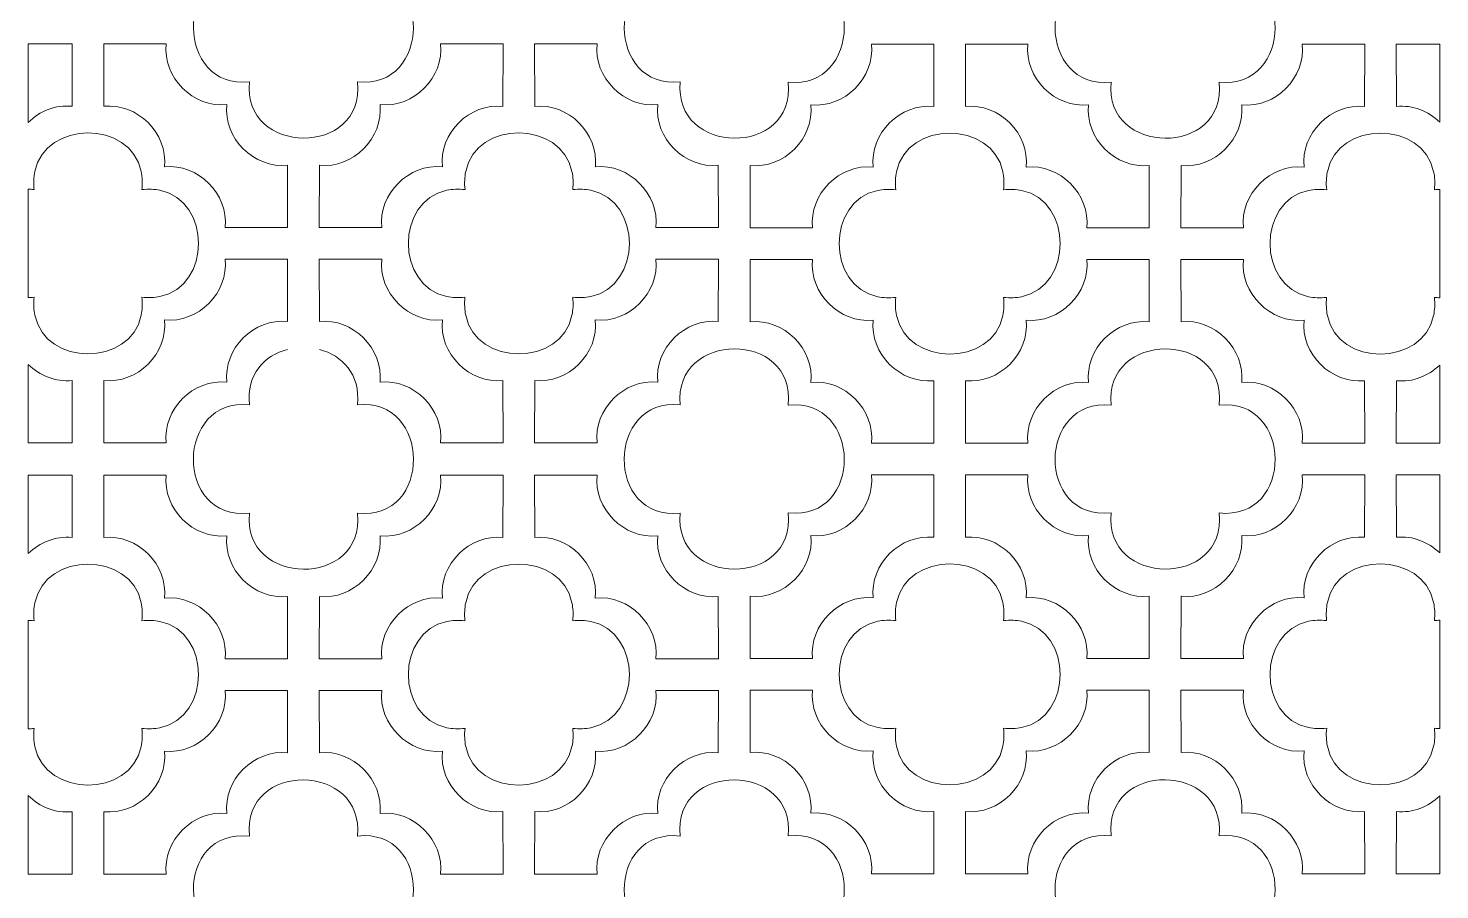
# Model space of a CAD drawing. Header units: centimetres. Extents: x -88 to 88, y -96 to 96.
# Drawn here: x 7.7 to 87.7, y -0.8 to 48.1 of the extents above; entities that cross this region are included whole.
import ezdxf

# ---------------------------------------------------------------- set-up
doc = ezdxf.new("R2010")
doc.units = ezdxf.units.CM
doc.header["$MEASUREMENT"] = 0
doc.layers.add('layer 1', color=7, linetype='Continuous')

msp = doc.modelspace()

# ---------------------------------------------------------------- linework, layer by layer
at = {"layer": 'layer 1', "color": 242, "lineweight": 9}
for points, knots in [([(26.33807, 45.06024), (30.522, 44.6148), (30.62876, 51.61286), (26.3381, 51.15606), (26.3381, 51.15606), (26.79532, 55.4509), (19.77491, 55.3413), (20.22056, 51.15509), (20.22056, 51.15509), (15.93029, 51.61185), (16.03691, 44.6158), (20.22053, 45.06121), (20.22053, 45.06121), (19.77488, 40.87498), (26.79529, 40.7654), (26.33807, 45.06024)], [0, 0, 0, 0, 0.2, 0.2, 0.2, 0.2, 0.4, 0.4, 0.4, 0.4, 0.6, 0.6, 0.6, 0.6, 1, 1, 1, 1]), ([(50.76878, 45.04892), (54.95641, 44.60309), (55.06349, 51.62461), (50.76881, 51.16738), (50.76881, 51.16738), (51.22693, 55.47062), (44.20732, 55.33546), (44.65224, 51.15606), (44.65224, 51.15606), (40.36163, 51.61286), (40.46828, 44.6148), (44.65221, 45.06024), (44.65221, 45.06024), (44.20727, 40.88083), (51.2269, 40.74567), (50.76878, 45.04892)], [0, 0, 0, 0, 0.2, 0.2, 0.2, 0.2, 0.4, 0.4, 0.4, 0.4, 0.6, 0.6, 0.6, 0.6, 1, 1, 1, 1]), ([(75.20049, 51.16641), (75.65754, 55.45965), (68.63717, 55.35481), (69.08295, 51.16738), (69.08295, 51.16738), (64.78832, 51.62461), (64.89527, 44.60309), (69.08292, 45.04892), (69.08292, 45.04892), (68.63713, 40.86144), (75.65751, 40.75666), (75.20046, 45.04989), (75.20046, 45.04989), (79.38778, 44.6041), (79.49482, 51.62361), (75.20049, 51.16641)], [0, 0, 0, 0, 0.2, 0.2, 0.2, 0.2, 0.4, 0.4, 0.4, 0.4, 0.6, 0.6, 0.6, 0.6, 1, 1, 1, 1]), ([(7.67361, 42.76727), (7.67361, 42.76727), (7.67361, 47.2164), (7.67361, 47.2164), (7.67361, 47.2164), (7.67361, 47.2164), (10.16917, 47.22044), (10.16917, 47.22044), (10.16917, 47.22044), (10.16917, 47.22044), (10.16344, 43.67915), (10.16344, 43.67915), (10.16344, 43.67915), (9.22676, 43.78184), (8.32203, 43.40535), (7.67361, 42.76727)], [0, 0, 0, 0, 0.2, 0.2, 0.2, 0.2, 0.4, 0.4, 0.4, 0.4, 0.6, 0.6, 0.6, 0.6, 1, 1, 1, 1]), ([(22.37907, 36.79913), (22.37907, 36.79913), (18.83777, 36.80485), (18.83777, 36.80485), (18.83777, 36.80485), (19.04475, 38.69269), (17.30516, 40.45074), (15.40081, 40.24223), (15.40081, 40.24223), (15.60934, 42.14657), (13.85132, 43.88613), (11.96348, 43.67915), (11.96348, 43.67915), (11.96348, 43.67915), (11.95775, 47.22044), (11.95775, 47.22044), (11.95775, 47.22044), (11.95775, 47.22044), (15.49905, 47.21472), (15.49905, 47.21472), (15.49905, 47.21472), (15.29207, 45.32688), (17.03163, 43.56886), (18.93597, 43.77739), (18.93597, 43.77739), (18.72746, 41.87304), (20.48547, 40.13348), (22.37331, 40.34046), (22.37331, 40.34046), (22.37331, 40.34046), (22.37907, 36.79913), (22.37907, 36.79913)], [0, 0, 0, 0, 0.11111111, 0.11111111, 0.11111111, 0.11111111, 0.22222222, 0.22222222, 0.22222222, 0.22222222, 0.33333333, 0.33333333, 0.33333333, 0.33333333, 0.44444444, 0.44444444, 0.44444444, 0.44444444, 0.55555556, 0.55555556, 0.55555556, 0.55555556, 0.66666667, 0.66666667, 0.66666667, 0.66666667, 0.77777778, 0.77777778, 0.77777778, 0.77777778, 1, 1, 1, 1]), ([(24.17953, 36.79816), (24.17953, 36.79816), (27.72083, 36.80388), (27.72083, 36.80388), (27.72083, 36.80388), (27.51385, 38.69172), (29.25344, 40.44977), (31.15779, 40.24126), (31.15779, 40.24126), (30.94926, 42.1456), (32.70728, 43.88516), (34.59512, 43.67818), (34.59512, 43.67818), (34.59512, 43.67818), (34.60085, 47.21947), (34.60085, 47.21947), (34.60085, 47.21947), (34.60085, 47.21947), (31.05955, 47.21375), (31.05955, 47.21375), (31.05955, 47.21375), (31.26653, 45.32591), (29.52697, 43.56789), (27.62263, 43.77642), (27.62263, 43.77642), (27.83114, 41.87207), (26.07313, 40.13251), (24.18529, 40.33949), (24.18529, 40.33949), (24.18529, 40.33949), (24.17953, 36.79816), (24.17953, 36.79816)], [0, 0, 0, 0, 0.11111111, 0.11111111, 0.11111111, 0.11111111, 0.22222222, 0.22222222, 0.22222222, 0.22222222, 0.33333333, 0.33333333, 0.33333333, 0.33333333, 0.44444444, 0.44444444, 0.44444444, 0.44444444, 0.55555556, 0.55555556, 0.55555556, 0.55555556, 0.66666667, 0.66666667, 0.66666667, 0.66666667, 0.77777778, 0.77777778, 0.77777778, 0.77777778, 1, 1, 1, 1]), ([(46.81075, 36.79816), (46.81075, 36.79816), (43.26945, 36.80388), (43.26945, 36.80388), (43.26945, 36.80388), (43.47643, 38.69172), (41.73684, 40.44977), (39.83249, 40.24126), (39.83249, 40.24126), (40.04102, 42.1456), (38.283, 43.88516), (36.39516, 43.67818), (36.39516, 43.67818), (36.39516, 43.67818), (36.38943, 47.21947), (36.38943, 47.21947), (36.38943, 47.21947), (36.38943, 47.21947), (39.93073, 47.21375), (39.93073, 47.21375), (39.93073, 47.21375), (39.72375, 45.32591), (41.46331, 43.56789), (43.36765, 43.77642), (43.36765, 43.77642), (43.15914, 41.87207), (44.91715, 40.13251), (46.80499, 40.33949), (46.80499, 40.33949), (46.80499, 40.33949), (46.81075, 36.79816), (46.81075, 36.79816)], [0, 0, 0, 0, 0.11111111, 0.11111111, 0.11111111, 0.11111111, 0.22222222, 0.22222222, 0.22222222, 0.22222222, 0.33333333, 0.33333333, 0.33333333, 0.33333333, 0.44444444, 0.44444444, 0.44444444, 0.44444444, 0.55555556, 0.55555556, 0.55555556, 0.55555556, 0.66666667, 0.66666667, 0.66666667, 0.66666667, 0.77777778, 0.77777778, 0.77777778, 0.77777778, 1, 1, 1, 1]), ([(48.61024, 36.78684), (48.61024, 36.78684), (52.15154, 36.79256), (52.15154, 36.79256), (52.15154, 36.79256), (51.94456, 38.6804), (53.68415, 40.43845), (55.5885, 40.22994), (55.5885, 40.22994), (55.37997, 42.13428), (57.13799, 43.87384), (59.02583, 43.66686), (59.02583, 43.66686), (59.02583, 43.66686), (59.03156, 47.20815), (59.03156, 47.20815), (59.03156, 47.20815), (59.03156, 47.20815), (55.49026, 47.20243), (55.49026, 47.20243), (55.49026, 47.20243), (55.69724, 45.31459), (53.95768, 43.55657), (52.05334, 43.7651), (52.05334, 43.7651), (52.26185, 41.86075), (50.50384, 40.12119), (48.616, 40.32817), (48.616, 40.32817), (48.616, 40.32817), (48.61024, 36.78684), (48.61024, 36.78684)], [0, 0, 0, 0, 0.11111111, 0.11111111, 0.11111111, 0.11111111, 0.22222222, 0.22222222, 0.22222222, 0.22222222, 0.33333333, 0.33333333, 0.33333333, 0.33333333, 0.44444444, 0.44444444, 0.44444444, 0.44444444, 0.55555556, 0.55555556, 0.55555556, 0.55555556, 0.66666667, 0.66666667, 0.66666667, 0.66666667, 0.77777778, 0.77777778, 0.77777778, 0.77777778, 1, 1, 1, 1]), ([(71.24146, 36.78684), (71.24146, 36.78684), (67.70016, 36.79256), (67.70016, 36.79256), (67.70016, 36.79256), (67.90714, 38.6804), (66.16755, 40.43845), (64.2632, 40.22994), (64.2632, 40.22994), (64.47173, 42.13428), (62.71371, 43.87384), (60.82587, 43.66686), (60.82587, 43.66686), (60.82587, 43.66686), (60.82014, 47.20815), (60.82014, 47.20815), (60.82014, 47.20815), (60.82014, 47.20815), (64.36144, 47.20243), (64.36144, 47.20243), (64.36144, 47.20243), (64.15446, 45.31459), (65.89402, 43.55657), (67.79836, 43.7651), (67.79836, 43.7651), (67.58985, 41.86075), (69.34786, 40.12119), (71.2357, 40.32817), (71.2357, 40.32817), (71.2357, 40.32817), (71.24146, 36.78684), (71.24146, 36.78684)], [0, 0, 0, 0, 0.11111111, 0.11111111, 0.11111111, 0.11111111, 0.22222222, 0.22222222, 0.22222222, 0.22222222, 0.33333333, 0.33333333, 0.33333333, 0.33333333, 0.44444444, 0.44444444, 0.44444444, 0.44444444, 0.55555556, 0.55555556, 0.55555556, 0.55555556, 0.66666667, 0.66666667, 0.66666667, 0.66666667, 0.77777778, 0.77777778, 0.77777778, 0.77777778, 1, 1, 1, 1]), ([(73.04192, 36.78781), (73.04192, 36.78781), (76.58322, 36.79353), (76.58322, 36.79353), (76.58322, 36.79353), (76.37624, 38.68137), (78.11583, 40.43942), (80.02018, 40.23091), (80.02018, 40.23091), (79.81165, 42.13525), (81.56967, 43.87481), (83.45751, 43.66783), (83.45751, 43.66783), (83.45751, 43.66783), (83.46324, 47.20912), (83.46324, 47.20912), (83.46324, 47.20912), (83.46324, 47.20912), (79.92194, 47.2034), (79.92194, 47.2034), (79.92194, 47.2034), (80.12892, 45.31556), (78.38936, 43.55754), (76.48502, 43.76607), (76.48502, 43.76607), (76.69353, 41.86172), (74.93552, 40.12216), (73.04768, 40.32914), (73.04768, 40.32914), (73.04768, 40.32914), (73.04192, 36.78781), (73.04192, 36.78781)], [0, 0, 0, 0, 0.11111111, 0.11111111, 0.11111111, 0.11111111, 0.22222222, 0.22222222, 0.22222222, 0.22222222, 0.33333333, 0.33333333, 0.33333333, 0.33333333, 0.44444444, 0.44444444, 0.44444444, 0.44444444, 0.55555556, 0.55555556, 0.55555556, 0.55555556, 0.66666667, 0.66666667, 0.66666667, 0.66666667, 0.77777778, 0.77777778, 0.77777778, 0.77777778, 1, 1, 1, 1]), ([(87.71753, 42.78494), (87.71753, 42.78494), (87.71754, 47.20513), (87.71754, 47.20513), (87.71754, 47.20513), (87.71754, 47.20513), (85.25182, 47.20912), (85.25182, 47.20912), (85.25182, 47.20912), (85.25182, 47.20912), (85.25755, 43.66783), (85.25755, 43.66783), (85.25755, 43.66783), (86.17994, 43.76895), (87.07135, 43.40538), (87.71753, 42.78494)], [0, 0, 0, 0, 0.2, 0.2, 0.2, 0.2, 0.4, 0.4, 0.4, 0.4, 0.6, 0.6, 0.6, 0.6, 1, 1, 1, 1]), ([(7.67361, 32.83126), (7.67361, 32.83126), (7.67361, 38.97867), (7.67361, 38.97867), (7.67361, 38.97867), (7.78267, 38.97683), (7.89478, 38.96992), (8.00993, 38.95767), (8.00993, 38.95767), (7.97011, 39.33165), (7.98687, 39.6735), (8.04998, 39.98338), (8.04998, 39.98338), (8.64188, 42.88975), (13.48101, 42.90948), (14.07694, 39.98338), (14.07694, 39.98338), (14.14005, 39.6735), (14.15681, 39.33165), (14.11699, 38.95767), (14.11699, 38.95767), (14.49198, 38.99759), (14.83459, 38.98073), (15.14508, 38.91725), (15.14508, 38.91725), (18.06682, 38.31987), (18.04805, 33.48615), (15.14549, 32.8927), (15.14549, 32.8927), (14.835, 32.82922), (14.49239, 32.81236), (14.1174, 32.85228), (14.1174, 32.85228), (14.15722, 32.4783), (14.14046, 32.13645), (14.07735, 31.82657), (14.07735, 31.82657), (13.48142, 28.90047), (8.64229, 28.9202), (8.05039, 31.82657), (8.05039, 31.82657), (7.98728, 32.13645), (7.97052, 32.4783), (8.01034, 32.85228), (8.01034, 32.85228), (7.89504, 32.84001), (7.7828, 32.83309), (7.67361, 32.83126)], [0, 0, 0, 0, 0.07692308, 0.07692308, 0.07692308, 0.07692308, 0.15384615, 0.15384615, 0.15384615, 0.15384615, 0.23076923, 0.23076923, 0.23076923, 0.23076923, 0.30769231, 0.30769231, 0.30769231, 0.30769231, 0.38461538, 0.38461538, 0.38461538, 0.38461538, 0.46153846, 0.46153846, 0.46153846, 0.46153846, 0.53846154, 0.53846154, 0.53846154, 0.53846154, 0.61538462, 0.61538462, 0.61538462, 0.61538462, 0.69230769, 0.69230769, 0.69230769, 0.69230769, 0.76923077, 0.76923077, 0.76923077, 0.76923077, 0.84615385, 0.84615385, 0.84615385, 0.84615385, 1, 1, 1, 1]), ([(39.57676, 38.91628), (39.26627, 38.97976), (38.92366, 38.99662), (38.54867, 38.9567), (38.54867, 38.9567), (38.58849, 39.33068), (38.57173, 39.67253), (38.50862, 39.98241), (38.50862, 39.98241), (37.91672, 42.88878), (33.07759, 42.90851), (32.48166, 39.98241), (32.48166, 39.98241), (32.41855, 39.67253), (32.40179, 39.33068), (32.44161, 38.9567), (32.44161, 38.9567), (32.06662, 38.99662), (31.72401, 38.97976), (31.41352, 38.91628), (31.41352, 38.91628), (28.49178, 38.3189), (28.51055, 33.48518), (31.41311, 32.89173), (31.41311, 32.89173), (31.7236, 32.82825), (32.06621, 32.81139), (32.4412, 32.85131), (32.4412, 32.85131), (32.40138, 32.47733), (32.41814, 32.13548), (32.48125, 31.8256), (32.48125, 31.8256), (33.07718, 28.8995), (37.91631, 28.91923), (38.50821, 31.8256), (38.50821, 31.8256), (38.57132, 32.13548), (38.58808, 32.47733), (38.54826, 32.85131), (38.54826, 32.85131), (38.92325, 32.81139), (39.26586, 32.82825), (39.57635, 32.89173), (39.57635, 32.89173), (42.47846, 33.48509), (42.4991, 38.31878), (39.57676, 38.91628)], [0, 0, 0, 0, 0.07692308, 0.07692308, 0.07692308, 0.07692308, 0.15384615, 0.15384615, 0.15384615, 0.15384615, 0.23076923, 0.23076923, 0.23076923, 0.23076923, 0.30769231, 0.30769231, 0.30769231, 0.30769231, 0.38461538, 0.38461538, 0.38461538, 0.38461538, 0.46153846, 0.46153846, 0.46153846, 0.46153846, 0.53846154, 0.53846154, 0.53846154, 0.53846154, 0.61538462, 0.61538462, 0.61538462, 0.61538462, 0.69230769, 0.69230769, 0.69230769, 0.69230769, 0.76923077, 0.76923077, 0.76923077, 0.76923077, 0.84615385, 0.84615385, 0.84615385, 0.84615385, 1, 1, 1, 1]), ([(55.84423, 38.90496), (56.15472, 38.96844), (56.49733, 38.9853), (56.87232, 38.94538), (56.87232, 38.94538), (56.8325, 39.31936), (56.84926, 39.66121), (56.91237, 39.97109), (56.91237, 39.97109), (57.50427, 42.87746), (62.3434, 42.89719), (62.93933, 39.97109), (62.93933, 39.97109), (63.00244, 39.66121), (63.0192, 39.31936), (62.97938, 38.94538), (62.97938, 38.94538), (63.35437, 38.9853), (63.69698, 38.96844), (64.00747, 38.90496), (64.00747, 38.90496), (66.92921, 38.30758), (66.91044, 33.47386), (64.00788, 32.88041), (64.00788, 32.88041), (63.69739, 32.81693), (63.35478, 32.80007), (62.97979, 32.83999), (62.97979, 32.83999), (63.01961, 32.46601), (63.00285, 32.12416), (62.93974, 31.81428), (62.93974, 31.81428), (62.34381, 28.88818), (57.50468, 28.90791), (56.91278, 31.81428), (56.91278, 31.81428), (56.84967, 32.12416), (56.83291, 32.46601), (56.87273, 32.83999), (56.87273, 32.83999), (56.49774, 32.80007), (56.15513, 32.81693), (55.84464, 32.88041), (55.84464, 32.88041), (52.94253, 33.47377), (52.92189, 38.30746), (55.84423, 38.90496)], [0, 0, 0, 0, 0.07692308, 0.07692308, 0.07692308, 0.07692308, 0.15384615, 0.15384615, 0.15384615, 0.15384615, 0.23076923, 0.23076923, 0.23076923, 0.23076923, 0.30769231, 0.30769231, 0.30769231, 0.30769231, 0.38461538, 0.38461538, 0.38461538, 0.38461538, 0.46153846, 0.46153846, 0.46153846, 0.46153846, 0.53846154, 0.53846154, 0.53846154, 0.53846154, 0.61538462, 0.61538462, 0.61538462, 0.61538462, 0.69230769, 0.69230769, 0.69230769, 0.69230769, 0.76923077, 0.76923077, 0.76923077, 0.76923077, 0.84615385, 0.84615385, 0.84615385, 0.84615385, 1, 1, 1, 1]), ([(87.71753, 32.82057), (87.71753, 32.82057), (87.71754, 38.96672), (87.71754, 38.96672), (87.71754, 38.96672), (87.6179, 38.96421), (87.51574, 38.95749), (87.41106, 38.94635), (87.41106, 38.94635), (87.45088, 39.32033), (87.43412, 39.66218), (87.37101, 39.97206), (87.37101, 39.97206), (86.77911, 42.87843), (81.93998, 42.89816), (81.34405, 39.97206), (81.34405, 39.97206), (81.28094, 39.66218), (81.26418, 39.32033), (81.304, 38.94635), (81.304, 38.94635), (80.92901, 38.98627), (80.5864, 38.96941), (80.27591, 38.90593), (80.27591, 38.90593), (77.35417, 38.30855), (77.37294, 33.47483), (80.2755, 32.88138), (80.2755, 32.88138), (80.58599, 32.8179), (80.9286, 32.80104), (81.30359, 32.84096), (81.30359, 32.84096), (81.26377, 32.46698), (81.28053, 32.12513), (81.34364, 31.81525), (81.34364, 31.81525), (81.93957, 28.88915), (86.7787, 28.90888), (87.3706, 31.81525), (87.3706, 31.81525), (87.43371, 32.12513), (87.45047, 32.46698), (87.41065, 32.84096), (87.41065, 32.84096), (87.51547, 32.82981), (87.61776, 32.82307), (87.71753, 32.82057)], [0, 0, 0, 0, 0.07692308, 0.07692308, 0.07692308, 0.07692308, 0.15384615, 0.15384615, 0.15384615, 0.15384615, 0.23076923, 0.23076923, 0.23076923, 0.23076923, 0.30769231, 0.30769231, 0.30769231, 0.30769231, 0.38461538, 0.38461538, 0.38461538, 0.38461538, 0.46153846, 0.46153846, 0.46153846, 0.46153846, 0.53846154, 0.53846154, 0.53846154, 0.53846154, 0.61538462, 0.61538462, 0.61538462, 0.61538462, 0.69230769, 0.69230769, 0.69230769, 0.69230769, 0.76923077, 0.76923077, 0.76923077, 0.76923077, 0.84615385, 0.84615385, 0.84615385, 0.84615385, 1, 1, 1, 1]), ([(22.37948, 35.01082), (22.37948, 35.01082), (18.83818, 35.0051), (18.83818, 35.0051), (18.83818, 35.0051), (19.04516, 33.11726), (17.30557, 31.35921), (15.40122, 31.56772), (15.40122, 31.56772), (15.60975, 29.66338), (13.85173, 27.92382), (11.96389, 28.1308), (11.96389, 28.1308), (11.96389, 28.1308), (11.95816, 24.58951), (11.95816, 24.58951), (11.95816, 24.58951), (11.95816, 24.58951), (15.49946, 24.59523), (15.49946, 24.59523), (15.49946, 24.59523), (15.29248, 26.48307), (17.03204, 28.24109), (18.93638, 28.03256), (18.93638, 28.03256), (18.72787, 29.93691), (20.48588, 31.67647), (22.37372, 31.46949), (22.37372, 31.46949), (22.37372, 31.46949), (22.37948, 35.01082), (22.37948, 35.01082)], [0, 0, 0, 0, 0.11111111, 0.11111111, 0.11111111, 0.11111111, 0.22222222, 0.22222222, 0.22222222, 0.22222222, 0.33333333, 0.33333333, 0.33333333, 0.33333333, 0.44444444, 0.44444444, 0.44444444, 0.44444444, 0.55555556, 0.55555556, 0.55555556, 0.55555556, 0.66666667, 0.66666667, 0.66666667, 0.66666667, 0.77777778, 0.77777778, 0.77777778, 0.77777778, 1, 1, 1, 1]), ([(24.17912, 35.00985), (24.17912, 35.00985), (27.72042, 35.00413), (27.72042, 35.00413), (27.72042, 35.00413), (27.51344, 33.11629), (29.25303, 31.35824), (31.15738, 31.56675), (31.15738, 31.56675), (30.94885, 29.66241), (32.70687, 27.92285), (34.59471, 28.12983), (34.59471, 28.12983), (34.59471, 28.12983), (34.60044, 24.58854), (34.60044, 24.58854), (34.60044, 24.58854), (34.60044, 24.58854), (31.05914, 24.59426), (31.05914, 24.59426), (31.05914, 24.59426), (31.26612, 26.4821), (29.52656, 28.24012), (27.62222, 28.03159), (27.62222, 28.03159), (27.83073, 29.93594), (26.07272, 31.6755), (24.18488, 31.46852), (24.18488, 31.46852), (24.18488, 31.46852), (24.17912, 35.00985), (24.17912, 35.00985)], [0, 0, 0, 0, 0.11111111, 0.11111111, 0.11111111, 0.11111111, 0.22222222, 0.22222222, 0.22222222, 0.22222222, 0.33333333, 0.33333333, 0.33333333, 0.33333333, 0.44444444, 0.44444444, 0.44444444, 0.44444444, 0.55555556, 0.55555556, 0.55555556, 0.55555556, 0.66666667, 0.66666667, 0.66666667, 0.66666667, 0.77777778, 0.77777778, 0.77777778, 0.77777778, 1, 1, 1, 1]), ([(46.81034, 35.00985), (46.81034, 35.00985), (43.26904, 35.00413), (43.26904, 35.00413), (43.26904, 35.00413), (43.47602, 33.11629), (41.73643, 31.35824), (39.83208, 31.56675), (39.83208, 31.56675), (40.04061, 29.66241), (38.28259, 27.92285), (36.39475, 28.12983), (36.39475, 28.12983), (36.39475, 28.12983), (36.38902, 24.58854), (36.38902, 24.58854), (36.38902, 24.58854), (36.38902, 24.58854), (39.93032, 24.59426), (39.93032, 24.59426), (39.93032, 24.59426), (39.72334, 26.4821), (41.4629, 28.24012), (43.36724, 28.03159), (43.36724, 28.03159), (43.15873, 29.93594), (44.91674, 31.6755), (46.80458, 31.46852), (46.80458, 31.46852), (46.80458, 31.46852), (46.81034, 35.00985), (46.81034, 35.00985)], [0, 0, 0, 0, 0.11111111, 0.11111111, 0.11111111, 0.11111111, 0.22222222, 0.22222222, 0.22222222, 0.22222222, 0.33333333, 0.33333333, 0.33333333, 0.33333333, 0.44444444, 0.44444444, 0.44444444, 0.44444444, 0.55555556, 0.55555556, 0.55555556, 0.55555556, 0.66666667, 0.66666667, 0.66666667, 0.66666667, 0.77777778, 0.77777778, 0.77777778, 0.77777778, 1, 1, 1, 1]), ([(48.61065, 34.99853), (48.61065, 34.99853), (52.15195, 34.99281), (52.15195, 34.99281), (52.15195, 34.99281), (51.94497, 33.10497), (53.68456, 31.34692), (55.58891, 31.55543), (55.58891, 31.55543), (55.38038, 29.65109), (57.1384, 27.91153), (59.02624, 28.11851), (59.02624, 28.11851), (59.02624, 28.11851), (59.03197, 24.57722), (59.03197, 24.57722), (59.03197, 24.57722), (59.03197, 24.57722), (55.49067, 24.58294), (55.49067, 24.58294), (55.49067, 24.58294), (55.69765, 26.47078), (53.95809, 28.2288), (52.05375, 28.02027), (52.05375, 28.02027), (52.26226, 29.92462), (50.50425, 31.66418), (48.61641, 31.4572), (48.61641, 31.4572), (48.61641, 31.4572), (48.61065, 34.99853), (48.61065, 34.99853)], [0, 0, 0, 0, 0.11111111, 0.11111111, 0.11111111, 0.11111111, 0.22222222, 0.22222222, 0.22222222, 0.22222222, 0.33333333, 0.33333333, 0.33333333, 0.33333333, 0.44444444, 0.44444444, 0.44444444, 0.44444444, 0.55555556, 0.55555556, 0.55555556, 0.55555556, 0.66666667, 0.66666667, 0.66666667, 0.66666667, 0.77777778, 0.77777778, 0.77777778, 0.77777778, 1, 1, 1, 1]), ([(71.24187, 34.99853), (71.24187, 34.99853), (67.70057, 34.99281), (67.70057, 34.99281), (67.70057, 34.99281), (67.90755, 33.10497), (66.16796, 31.34692), (64.26361, 31.55543), (64.26361, 31.55543), (64.47214, 29.65109), (62.71412, 27.91153), (60.82628, 28.11851), (60.82628, 28.11851), (60.82628, 28.11851), (60.82055, 24.57722), (60.82055, 24.57722), (60.82055, 24.57722), (60.82055, 24.57722), (64.36185, 24.58294), (64.36185, 24.58294), (64.36185, 24.58294), (64.15487, 26.47078), (65.89443, 28.2288), (67.79877, 28.02027), (67.79877, 28.02027), (67.59026, 29.92462), (69.34827, 31.66418), (71.23611, 31.4572), (71.23611, 31.4572), (71.23611, 31.4572), (71.24187, 34.99853), (71.24187, 34.99853)], [0, 0, 0, 0, 0.11111111, 0.11111111, 0.11111111, 0.11111111, 0.22222222, 0.22222222, 0.22222222, 0.22222222, 0.33333333, 0.33333333, 0.33333333, 0.33333333, 0.44444444, 0.44444444, 0.44444444, 0.44444444, 0.55555556, 0.55555556, 0.55555556, 0.55555556, 0.66666667, 0.66666667, 0.66666667, 0.66666667, 0.77777778, 0.77777778, 0.77777778, 0.77777778, 1, 1, 1, 1]), ([(73.04151, 34.9995), (73.04151, 34.9995), (76.58281, 34.99378), (76.58281, 34.99378), (76.58281, 34.99378), (76.37583, 33.10594), (78.11542, 31.34789), (80.01977, 31.5564), (80.01977, 31.5564), (79.81124, 29.65206), (81.56926, 27.9125), (83.4571, 28.11948), (83.4571, 28.11948), (83.4571, 28.11948), (83.46283, 24.57819), (83.46283, 24.57819), (83.46283, 24.57819), (83.46283, 24.57819), (79.92153, 24.58391), (79.92153, 24.58391), (79.92153, 24.58391), (80.12851, 26.47175), (78.38895, 28.22977), (76.48461, 28.02124), (76.48461, 28.02124), (76.69312, 29.92559), (74.93511, 31.66515), (73.04727, 31.45817), (73.04727, 31.45817), (73.04727, 31.45817), (73.04151, 34.9995), (73.04151, 34.9995)], [0, 0, 0, 0, 0.11111111, 0.11111111, 0.11111111, 0.11111111, 0.22222222, 0.22222222, 0.22222222, 0.22222222, 0.33333333, 0.33333333, 0.33333333, 0.33333333, 0.44444444, 0.44444444, 0.44444444, 0.44444444, 0.55555556, 0.55555556, 0.55555556, 0.55555556, 0.66666667, 0.66666667, 0.66666667, 0.66666667, 0.77777778, 0.77777778, 0.77777778, 0.77777778, 1, 1, 1, 1]), ([(44.6518, 26.74777), (40.46047, 27.194), (40.35307, 20.14899), (44.65177, 20.60665), (44.65177, 20.60665), (44.20527, 16.41255), (51.2253, 16.33334), (50.76916, 20.61797), (50.76916, 20.61797), (55.06379, 20.16074), (54.95686, 27.18229), (50.76919, 26.73645), (50.76919, 26.73645), (51.22533, 31.02108), (44.2053, 30.9419), (44.6518, 26.74777)], [0, 0, 0, 0, 0.2, 0.2, 0.2, 0.2, 0.4, 0.4, 0.4, 0.4, 0.6, 0.6, 0.6, 0.6, 1, 1, 1, 1]), ([(75.20005, 26.73742), (79.38803, 27.18328), (79.49499, 20.15974), (75.20002, 20.617), (75.20002, 20.617), (75.65723, 16.32231), (68.63766, 16.43188), (69.0833, 20.61797), (69.0833, 20.61797), (64.78863, 20.16074), (64.89568, 27.18227), (69.08333, 26.73645), (69.08333, 26.73645), (68.63769, 30.92252), (75.65726, 31.03211), (75.20005, 26.73742)], [0, 0, 0, 0, 0.2, 0.2, 0.2, 0.2, 0.4, 0.4, 0.4, 0.4, 0.6, 0.6, 0.6, 0.6, 1, 1, 1, 1]), ([(22.37318, 29.89264), (21.08988, 29.55477), (20.03393, 28.50536), (20.22094, 26.74874), (20.22094, 26.74874), (16.0293, 27.19499), (15.92186, 20.14798), (20.22091, 20.60568), (20.22091, 20.60568), (19.77514, 16.41835), (26.79467, 16.31358), (26.33763, 20.60665), (26.33763, 20.60665), (30.63629, 20.14899), (30.52901, 27.194), (26.33766, 26.74777), (26.33766, 26.74777), (26.52467, 28.50439), (25.46872, 29.5538), (24.18542, 29.89167)], [0, 0, 0, 0, 0.16666667, 0.16666667, 0.16666667, 0.16666667, 0.33333333, 0.33333333, 0.33333333, 0.33333333, 0.5, 0.5, 0.5, 0.5, 0.66666667, 0.66666667, 0.66666667, 0.66666667, 1, 1, 1, 1]), ([(7.67363, 24.59354), (7.67363, 24.59354), (7.67361, 29.04309), (7.67361, 29.04309), (7.67361, 29.04309), (8.32205, 28.40477), (9.22697, 28.02809), (10.16385, 28.1308), (10.16385, 28.1308), (10.16385, 28.1308), (10.16958, 24.58951), (10.16958, 24.58951), (10.16958, 24.58951), (10.16958, 24.58951), (7.67363, 24.59354), (7.67363, 24.59354)], [0, 0, 0, 0, 0.2, 0.2, 0.2, 0.2, 0.4, 0.4, 0.4, 0.4, 0.6, 0.6, 0.6, 0.6, 1, 1, 1, 1]), ([(87.71752, 24.58217), (87.71752, 24.58217), (87.71753, 29.00274), (87.71753, 29.00274), (87.71753, 29.00274), (87.07133, 28.38207), (86.17972, 28.01834), (85.25714, 28.11948), (85.25714, 28.11948), (85.25714, 28.11948), (85.25141, 24.57819), (85.25141, 24.57819), (85.25141, 24.57819), (85.25141, 24.57819), (87.71752, 24.58217), (87.71752, 24.58217)], [0, 0, 0, 0, 0.2, 0.2, 0.2, 0.2, 0.4, 0.4, 0.4, 0.4, 0.6, 0.6, 0.6, 0.6, 1, 1, 1, 1]), ([(7.67361, 18.31136), (7.67361, 18.31136), (7.67362, 22.76087), (7.67362, 22.76087), (7.67362, 22.76087), (7.67362, 22.76087), (10.16955, 22.76491), (10.16955, 22.76491), (10.16955, 22.76491), (10.16955, 22.76491), (10.16382, 19.22362), (10.16382, 19.22362), (10.16382, 19.22362), (9.22696, 19.32633), (8.32205, 18.94967), (7.67361, 18.31136)], [0, 0, 0, 0, 0.2, 0.2, 0.2, 0.2, 0.4, 0.4, 0.4, 0.4, 0.6, 0.6, 0.6, 0.6, 1, 1, 1, 1]), ([(22.37945, 12.3436), (22.37945, 12.3436), (18.83815, 12.34932), (18.83815, 12.34932), (18.83815, 12.34932), (19.04513, 14.23716), (17.30554, 15.99521), (15.40119, 15.7867), (15.40119, 15.7867), (15.60972, 17.69104), (13.8517, 19.4306), (11.96386, 19.22362), (11.96386, 19.22362), (11.96386, 19.22362), (11.95813, 22.76491), (11.95813, 22.76491), (11.95813, 22.76491), (11.95813, 22.76491), (15.49943, 22.75919), (15.49943, 22.75919), (15.49943, 22.75919), (15.29245, 20.87135), (17.03201, 19.11333), (18.93635, 19.32186), (18.93635, 19.32186), (18.72784, 17.41751), (20.48585, 15.67795), (22.37369, 15.88493), (22.37369, 15.88493), (22.37369, 15.88493), (22.37945, 12.3436), (22.37945, 12.3436)], [0, 0, 0, 0, 0.11111111, 0.11111111, 0.11111111, 0.11111111, 0.22222222, 0.22222222, 0.22222222, 0.22222222, 0.33333333, 0.33333333, 0.33333333, 0.33333333, 0.44444444, 0.44444444, 0.44444444, 0.44444444, 0.55555556, 0.55555556, 0.55555556, 0.55555556, 0.66666667, 0.66666667, 0.66666667, 0.66666667, 0.77777778, 0.77777778, 0.77777778, 0.77777778, 1, 1, 1, 1]), ([(24.17909, 12.34457), (24.17909, 12.34457), (27.72039, 12.35029), (27.72039, 12.35029), (27.72039, 12.35029), (27.51341, 14.23813), (29.253, 15.99618), (31.15735, 15.78767), (31.15735, 15.78767), (30.94882, 17.69201), (32.70684, 19.43157), (34.59468, 19.22459), (34.59468, 19.22459), (34.59468, 19.22459), (34.60041, 22.76588), (34.60041, 22.76588), (34.60041, 22.76588), (34.60041, 22.76588), (31.05911, 22.76016), (31.05911, 22.76016), (31.05911, 22.76016), (31.26609, 20.87232), (29.52653, 19.1143), (27.62219, 19.32283), (27.62219, 19.32283), (27.8307, 17.41848), (26.07269, 15.67892), (24.18485, 15.8859), (24.18485, 15.8859), (24.18485, 15.8859), (24.17909, 12.34457), (24.17909, 12.34457)], [0, 0, 0, 0, 0.11111111, 0.11111111, 0.11111111, 0.11111111, 0.22222222, 0.22222222, 0.22222222, 0.22222222, 0.33333333, 0.33333333, 0.33333333, 0.33333333, 0.44444444, 0.44444444, 0.44444444, 0.44444444, 0.55555556, 0.55555556, 0.55555556, 0.55555556, 0.66666667, 0.66666667, 0.66666667, 0.66666667, 0.77777778, 0.77777778, 0.77777778, 0.77777778, 1, 1, 1, 1]), ([(46.81031, 12.34457), (46.81031, 12.34457), (43.26901, 12.35029), (43.26901, 12.35029), (43.26901, 12.35029), (43.47599, 14.23813), (41.7364, 15.99618), (39.83205, 15.78767), (39.83205, 15.78767), (40.04058, 17.69201), (38.28256, 19.43157), (36.39472, 19.22459), (36.39472, 19.22459), (36.39472, 19.22459), (36.38899, 22.76588), (36.38899, 22.76588), (36.38899, 22.76588), (36.38899, 22.76588), (39.93029, 22.76016), (39.93029, 22.76016), (39.93029, 22.76016), (39.72331, 20.87232), (41.46287, 19.1143), (43.36721, 19.32283), (43.36721, 19.32283), (43.1587, 17.41848), (44.91671, 15.67892), (46.80455, 15.8859), (46.80455, 15.8859), (46.80455, 15.8859), (46.81031, 12.34457), (46.81031, 12.34457)], [0, 0, 0, 0, 0.11111111, 0.11111111, 0.11111111, 0.11111111, 0.22222222, 0.22222222, 0.22222222, 0.22222222, 0.33333333, 0.33333333, 0.33333333, 0.33333333, 0.44444444, 0.44444444, 0.44444444, 0.44444444, 0.55555556, 0.55555556, 0.55555556, 0.55555556, 0.66666667, 0.66666667, 0.66666667, 0.66666667, 0.77777778, 0.77777778, 0.77777778, 0.77777778, 1, 1, 1, 1]), ([(48.61062, 12.35589), (48.61062, 12.35589), (52.15192, 12.36161), (52.15192, 12.36161), (52.15192, 12.36161), (51.94494, 14.24945), (53.68453, 16.0075), (55.58888, 15.79899), (55.58888, 15.79899), (55.38035, 17.70333), (57.13837, 19.44289), (59.02621, 19.23591), (59.02621, 19.23591), (59.02621, 19.23591), (59.03194, 22.7772), (59.03194, 22.7772), (59.03194, 22.7772), (59.03194, 22.7772), (55.49064, 22.77148), (55.49064, 22.77148), (55.49064, 22.77148), (55.69762, 20.88364), (53.95806, 19.12562), (52.05372, 19.33415), (52.05372, 19.33415), (52.26223, 17.4298), (50.50422, 15.69024), (48.61638, 15.89722), (48.61638, 15.89722), (48.61638, 15.89722), (48.61062, 12.35589), (48.61062, 12.35589)], [0, 0, 0, 0, 0.11111111, 0.11111111, 0.11111111, 0.11111111, 0.22222222, 0.22222222, 0.22222222, 0.22222222, 0.33333333, 0.33333333, 0.33333333, 0.33333333, 0.44444444, 0.44444444, 0.44444444, 0.44444444, 0.55555556, 0.55555556, 0.55555556, 0.55555556, 0.66666667, 0.66666667, 0.66666667, 0.66666667, 0.77777778, 0.77777778, 0.77777778, 0.77777778, 1, 1, 1, 1]), ([(71.24184, 12.35589), (71.24184, 12.35589), (67.70054, 12.36161), (67.70054, 12.36161), (67.70054, 12.36161), (67.90752, 14.24945), (66.16793, 16.0075), (64.26358, 15.79899), (64.26358, 15.79899), (64.47211, 17.70333), (62.71409, 19.44289), (60.82625, 19.23591), (60.82625, 19.23591), (60.82625, 19.23591), (60.82052, 22.7772), (60.82052, 22.7772), (60.82052, 22.7772), (60.82052, 22.7772), (64.36182, 22.77148), (64.36182, 22.77148), (64.36182, 22.77148), (64.15484, 20.88364), (65.8944, 19.12562), (67.79874, 19.33415), (67.79874, 19.33415), (67.59023, 17.4298), (69.34824, 15.69024), (71.23608, 15.89722), (71.23608, 15.89722), (71.23608, 15.89722), (71.24184, 12.35589), (71.24184, 12.35589)], [0, 0, 0, 0, 0.11111111, 0.11111111, 0.11111111, 0.11111111, 0.22222222, 0.22222222, 0.22222222, 0.22222222, 0.33333333, 0.33333333, 0.33333333, 0.33333333, 0.44444444, 0.44444444, 0.44444444, 0.44444444, 0.55555556, 0.55555556, 0.55555556, 0.55555556, 0.66666667, 0.66666667, 0.66666667, 0.66666667, 0.77777778, 0.77777778, 0.77777778, 0.77777778, 1, 1, 1, 1]), ([(73.04148, 12.35492), (73.04148, 12.35492), (76.58278, 12.36064), (76.58278, 12.36064), (76.58278, 12.36064), (76.3758, 14.24848), (78.11539, 16.00653), (80.01974, 15.79802), (80.01974, 15.79802), (79.81121, 17.70236), (81.56923, 19.44192), (83.45707, 19.23494), (83.45707, 19.23494), (83.45707, 19.23494), (83.4628, 22.77623), (83.4628, 22.77623), (83.4628, 22.77623), (83.4628, 22.77623), (79.9215, 22.77051), (79.9215, 22.77051), (79.9215, 22.77051), (80.12848, 20.88267), (78.38892, 19.12465), (76.48458, 19.33318), (76.48458, 19.33318), (76.69309, 17.42883), (74.93508, 15.68927), (73.04724, 15.89625), (73.04724, 15.89625), (73.04724, 15.89625), (73.04148, 12.35492), (73.04148, 12.35492)], [0, 0, 0, 0, 0.11111111, 0.11111111, 0.11111111, 0.11111111, 0.22222222, 0.22222222, 0.22222222, 0.22222222, 0.33333333, 0.33333333, 0.33333333, 0.33333333, 0.44444444, 0.44444444, 0.44444444, 0.44444444, 0.55555556, 0.55555556, 0.55555556, 0.55555556, 0.66666667, 0.66666667, 0.66666667, 0.66666667, 0.77777778, 0.77777778, 0.77777778, 0.77777778, 1, 1, 1, 1]), ([(87.71753, 18.35162), (87.71753, 18.35162), (87.71752, 22.77224), (87.71752, 22.77224), (87.71752, 22.77224), (87.71752, 22.77224), (85.25138, 22.77623), (85.25138, 22.77623), (85.25138, 22.77623), (85.25138, 22.77623), (85.25711, 19.23494), (85.25711, 19.23494), (85.25711, 19.23494), (86.17972, 19.33608), (87.07132, 18.97232), (87.71753, 18.35162)], [0, 0, 0, 0, 0.2, 0.2, 0.2, 0.2, 0.4, 0.4, 0.4, 0.4, 0.6, 0.6, 0.6, 0.6, 1, 1, 1, 1]), ([(7.67361, 8.37574), (7.67361, 8.37574), (7.6736, 14.52315), (7.6736, 14.52315), (7.6736, 14.52315), (7.78279, 14.52132), (7.89502, 14.51441), (8.01031, 14.50214), (8.01031, 14.50214), (7.97049, 14.87612), (7.98725, 15.21797), (8.05036, 15.52785), (8.05036, 15.52785), (8.64226, 18.43422), (13.48139, 18.45395), (14.07732, 15.52785), (14.07732, 15.52785), (14.14043, 15.21797), (14.15719, 14.87612), (14.11737, 14.50214), (14.11737, 14.50214), (14.49236, 14.54206), (14.83497, 14.5252), (15.14546, 14.46172), (15.14546, 14.46172), (18.04802, 13.86827), (18.06679, 9.03455), (15.14505, 8.43717), (15.14505, 8.43717), (14.83456, 8.37369), (14.49195, 8.35683), (14.11696, 8.39675), (14.11696, 8.39675), (14.15678, 8.02277), (14.14002, 7.68092), (14.07691, 7.37104), (14.07691, 7.37104), (13.48098, 4.44494), (8.64185, 4.46467), (8.04995, 7.37104), (8.04995, 7.37104), (7.98684, 7.68092), (7.97008, 8.02277), (8.0099, 8.39675), (8.0099, 8.39675), (7.89476, 8.3845), (7.78267, 8.37758), (7.67361, 8.37574)], [0, 0, 0, 0, 0.07692308, 0.07692308, 0.07692308, 0.07692308, 0.15384615, 0.15384615, 0.15384615, 0.15384615, 0.23076923, 0.23076923, 0.23076923, 0.23076923, 0.30769231, 0.30769231, 0.30769231, 0.30769231, 0.38461538, 0.38461538, 0.38461538, 0.38461538, 0.46153846, 0.46153846, 0.46153846, 0.46153846, 0.53846154, 0.53846154, 0.53846154, 0.53846154, 0.61538462, 0.61538462, 0.61538462, 0.61538462, 0.69230769, 0.69230769, 0.69230769, 0.69230769, 0.76923077, 0.76923077, 0.76923077, 0.76923077, 0.84615385, 0.84615385, 0.84615385, 0.84615385, 1, 1, 1, 1]), ([(39.57673, 8.43814), (39.26624, 8.37466), (38.92363, 8.3578), (38.54864, 8.39772), (38.54864, 8.39772), (38.58846, 8.02374), (38.5717, 7.68189), (38.50859, 7.37201), (38.50859, 7.37201), (37.91669, 4.46564), (33.07756, 4.44591), (32.48163, 7.37201), (32.48163, 7.37201), (32.41852, 7.68189), (32.40176, 8.02374), (32.44158, 8.39772), (32.44158, 8.39772), (32.06659, 8.3578), (31.72398, 8.37466), (31.41349, 8.43814), (31.41349, 8.43814), (28.49175, 9.03552), (28.51052, 13.86924), (31.41308, 14.46269), (31.41308, 14.46269), (31.72357, 14.52617), (32.06618, 14.54303), (32.44117, 14.50311), (32.44117, 14.50311), (32.40135, 14.87709), (32.41811, 15.21894), (32.48122, 15.52882), (32.48122, 15.52882), (33.07715, 18.45492), (37.91628, 18.43519), (38.50818, 15.52882), (38.50818, 15.52882), (38.57129, 15.21894), (38.58805, 14.87709), (38.54823, 14.50311), (38.54823, 14.50311), (38.92322, 14.54303), (39.26583, 14.52617), (39.57632, 14.46269), (39.57632, 14.46269), (42.47843, 13.86933), (42.49907, 9.03564), (39.57673, 8.43814)], [0, 0, 0, 0, 0.07692308, 0.07692308, 0.07692308, 0.07692308, 0.15384615, 0.15384615, 0.15384615, 0.15384615, 0.23076923, 0.23076923, 0.23076923, 0.23076923, 0.30769231, 0.30769231, 0.30769231, 0.30769231, 0.38461538, 0.38461538, 0.38461538, 0.38461538, 0.46153846, 0.46153846, 0.46153846, 0.46153846, 0.53846154, 0.53846154, 0.53846154, 0.53846154, 0.61538462, 0.61538462, 0.61538462, 0.61538462, 0.69230769, 0.69230769, 0.69230769, 0.69230769, 0.76923077, 0.76923077, 0.76923077, 0.76923077, 0.84615385, 0.84615385, 0.84615385, 0.84615385, 1, 1, 1, 1]), ([(55.8442, 8.44946), (56.15469, 8.38598), (56.4973, 8.36912), (56.87229, 8.40904), (56.87229, 8.40904), (56.83247, 8.03506), (56.84923, 7.69321), (56.91234, 7.38333), (56.91234, 7.38333), (57.50424, 4.47696), (62.34337, 4.45723), (62.9393, 7.38333), (62.9393, 7.38333), (63.00241, 7.69321), (63.01917, 8.03506), (62.97935, 8.40904), (62.97935, 8.40904), (63.35434, 8.36912), (63.69695, 8.38598), (64.00744, 8.44946), (64.00744, 8.44946), (66.92918, 9.04684), (66.91041, 13.88056), (64.00785, 14.47401), (64.00785, 14.47401), (63.69736, 14.53749), (63.35475, 14.55435), (62.97976, 14.51443), (62.97976, 14.51443), (63.01958, 14.88841), (63.00282, 15.23026), (62.93971, 15.54014), (62.93971, 15.54014), (62.34378, 18.46624), (57.50465, 18.44651), (56.91275, 15.54014), (56.91275, 15.54014), (56.84964, 15.23026), (56.83288, 14.88841), (56.8727, 14.51443), (56.8727, 14.51443), (56.49771, 14.55435), (56.1551, 14.53749), (55.84461, 14.47401), (55.84461, 14.47401), (52.9425, 13.88065), (52.92186, 9.04696), (55.8442, 8.44946)], [0, 0, 0, 0, 0.07692308, 0.07692308, 0.07692308, 0.07692308, 0.15384615, 0.15384615, 0.15384615, 0.15384615, 0.23076923, 0.23076923, 0.23076923, 0.23076923, 0.30769231, 0.30769231, 0.30769231, 0.30769231, 0.38461538, 0.38461538, 0.38461538, 0.38461538, 0.46153846, 0.46153846, 0.46153846, 0.46153846, 0.53846154, 0.53846154, 0.53846154, 0.53846154, 0.61538462, 0.61538462, 0.61538462, 0.61538462, 0.69230769, 0.69230769, 0.69230769, 0.69230769, 0.76923077, 0.76923077, 0.76923077, 0.76923077, 0.84615385, 0.84615385, 0.84615385, 0.84615385, 1, 1, 1, 1]), ([(87.71753, 8.38769), (87.71753, 8.38769), (87.71753, 14.53384), (87.71753, 14.53384), (87.71753, 14.53384), (87.61775, 14.53134), (87.51545, 14.52461), (87.41062, 14.51346), (87.41062, 14.51346), (87.45044, 14.88744), (87.43368, 15.22929), (87.37057, 15.53917), (87.37057, 15.53917), (86.77867, 18.44554), (81.93954, 18.46527), (81.34361, 15.53917), (81.34361, 15.53917), (81.2805, 15.22929), (81.26374, 14.88744), (81.30356, 14.51346), (81.30356, 14.51346), (80.92857, 14.55338), (80.58596, 14.53652), (80.27547, 14.47304), (80.27547, 14.47304), (77.37291, 13.87959), (77.35414, 9.04587), (80.27588, 8.44849), (80.27588, 8.44849), (80.58637, 8.38501), (80.92898, 8.36815), (81.30397, 8.40807), (81.30397, 8.40807), (81.26415, 8.03409), (81.28091, 7.69224), (81.34402, 7.38236), (81.34402, 7.38236), (81.93995, 4.45626), (86.77908, 4.47599), (87.37098, 7.38236), (87.37098, 7.38236), (87.43409, 7.69224), (87.45085, 8.03409), (87.41103, 8.40807), (87.41103, 8.40807), (87.51572, 8.39693), (87.61788, 8.3902), (87.71753, 8.38769)], [0, 0, 0, 0, 0.07692308, 0.07692308, 0.07692308, 0.07692308, 0.15384615, 0.15384615, 0.15384615, 0.15384615, 0.23076923, 0.23076923, 0.23076923, 0.23076923, 0.30769231, 0.30769231, 0.30769231, 0.30769231, 0.38461538, 0.38461538, 0.38461538, 0.38461538, 0.46153846, 0.46153846, 0.46153846, 0.46153846, 0.53846154, 0.53846154, 0.53846154, 0.53846154, 0.61538462, 0.61538462, 0.61538462, 0.61538462, 0.69230769, 0.69230769, 0.69230769, 0.69230769, 0.76923077, 0.76923077, 0.76923077, 0.76923077, 0.84615385, 0.84615385, 0.84615385, 0.84615385, 1, 1, 1, 1]), ([(22.37904, 10.55529), (22.37904, 10.55529), (18.83774, 10.54957), (18.83774, 10.54957), (18.83774, 10.54957), (19.04472, 8.66173), (17.30513, 6.90368), (15.40078, 7.11219), (15.40078, 7.11219), (15.60931, 5.20785), (13.85129, 3.46829), (11.96345, 3.67527), (11.96345, 3.67527), (11.96345, 3.67527), (11.95772, 0.13398), (11.95772, 0.13398), (11.95772, 0.13398), (11.95772, 0.13398), (15.49902, 0.1397), (15.49902, 0.1397), (15.49902, 0.1397), (15.29204, 2.02754), (17.0316, 3.78556), (18.93594, 3.57703), (18.93594, 3.57703), (18.72743, 5.48138), (20.48544, 7.22094), (22.37328, 7.01396), (22.37328, 7.01396), (22.37328, 7.01396), (22.37904, 10.55529), (22.37904, 10.55529)], [0, 0, 0, 0, 0.11111111, 0.11111111, 0.11111111, 0.11111111, 0.22222222, 0.22222222, 0.22222222, 0.22222222, 0.33333333, 0.33333333, 0.33333333, 0.33333333, 0.44444444, 0.44444444, 0.44444444, 0.44444444, 0.55555556, 0.55555556, 0.55555556, 0.55555556, 0.66666667, 0.66666667, 0.66666667, 0.66666667, 0.77777778, 0.77777778, 0.77777778, 0.77777778, 1, 1, 1, 1]), ([(24.1795, 10.55626), (24.1795, 10.55626), (27.7208, 10.55054), (27.7208, 10.55054), (27.7208, 10.55054), (27.51382, 8.6627), (29.25341, 6.90465), (31.15776, 7.11316), (31.15776, 7.11316), (30.94923, 5.20882), (32.70725, 3.46926), (34.59509, 3.67624), (34.59509, 3.67624), (34.59509, 3.67624), (34.60082, 0.13495), (34.60082, 0.13495), (34.60082, 0.13495), (34.60082, 0.13495), (31.05952, 0.14067), (31.05952, 0.14067), (31.05952, 0.14067), (31.2665, 2.02851), (29.52694, 3.78653), (27.6226, 3.578), (27.6226, 3.578), (27.83111, 5.48235), (26.0731, 7.22191), (24.18526, 7.01493), (24.18526, 7.01493), (24.18526, 7.01493), (24.1795, 10.55626), (24.1795, 10.55626)], [0, 0, 0, 0, 0.11111111, 0.11111111, 0.11111111, 0.11111111, 0.22222222, 0.22222222, 0.22222222, 0.22222222, 0.33333333, 0.33333333, 0.33333333, 0.33333333, 0.44444444, 0.44444444, 0.44444444, 0.44444444, 0.55555556, 0.55555556, 0.55555556, 0.55555556, 0.66666667, 0.66666667, 0.66666667, 0.66666667, 0.77777778, 0.77777778, 0.77777778, 0.77777778, 1, 1, 1, 1]), ([(46.81072, 10.55626), (46.81072, 10.55626), (43.26942, 10.55054), (43.26942, 10.55054), (43.26942, 10.55054), (43.4764, 8.6627), (41.73681, 6.90465), (39.83246, 7.11316), (39.83246, 7.11316), (40.04099, 5.20882), (38.28297, 3.46926), (36.39513, 3.67624), (36.39513, 3.67624), (36.39513, 3.67624), (36.3894, 0.13495), (36.3894, 0.13495), (36.3894, 0.13495), (36.3894, 0.13495), (39.9307, 0.14067), (39.9307, 0.14067), (39.9307, 0.14067), (39.72372, 2.02851), (41.46328, 3.78653), (43.36762, 3.578), (43.36762, 3.578), (43.15911, 5.48235), (44.91712, 7.22191), (46.80496, 7.01493), (46.80496, 7.01493), (46.80496, 7.01493), (46.81072, 10.55626), (46.81072, 10.55626)], [0, 0, 0, 0, 0.11111111, 0.11111111, 0.11111111, 0.11111111, 0.22222222, 0.22222222, 0.22222222, 0.22222222, 0.33333333, 0.33333333, 0.33333333, 0.33333333, 0.44444444, 0.44444444, 0.44444444, 0.44444444, 0.55555556, 0.55555556, 0.55555556, 0.55555556, 0.66666667, 0.66666667, 0.66666667, 0.66666667, 0.77777778, 0.77777778, 0.77777778, 0.77777778, 1, 1, 1, 1]), ([(48.61021, 10.56758), (48.61021, 10.56758), (52.15151, 10.56186), (52.15151, 10.56186), (52.15151, 10.56186), (51.94453, 8.67402), (53.68412, 6.91597), (55.58847, 7.12448), (55.58847, 7.12448), (55.37994, 5.22014), (57.13796, 3.48058), (59.0258, 3.68756), (59.0258, 3.68756), (59.0258, 3.68756), (59.03153, 0.14627), (59.03153, 0.14627), (59.03153, 0.14627), (59.03153, 0.14627), (55.49023, 0.15199), (55.49023, 0.15199), (55.49023, 0.15199), (55.69721, 2.03983), (53.95765, 3.79785), (52.05331, 3.58932), (52.05331, 3.58932), (52.26182, 5.49367), (50.50381, 7.23323), (48.61597, 7.02625), (48.61597, 7.02625), (48.61597, 7.02625), (48.61021, 10.56758), (48.61021, 10.56758)], [0, 0, 0, 0, 0.11111111, 0.11111111, 0.11111111, 0.11111111, 0.22222222, 0.22222222, 0.22222222, 0.22222222, 0.33333333, 0.33333333, 0.33333333, 0.33333333, 0.44444444, 0.44444444, 0.44444444, 0.44444444, 0.55555556, 0.55555556, 0.55555556, 0.55555556, 0.66666667, 0.66666667, 0.66666667, 0.66666667, 0.77777778, 0.77777778, 0.77777778, 0.77777778, 1, 1, 1, 1]), ([(71.24143, 10.56758), (71.24143, 10.56758), (67.70013, 10.56186), (67.70013, 10.56186), (67.70013, 10.56186), (67.90711, 8.67402), (66.16752, 6.91597), (64.26317, 7.12448), (64.26317, 7.12448), (64.4717, 5.22014), (62.71368, 3.48058), (60.82584, 3.68756), (60.82584, 3.68756), (60.82584, 3.68756), (60.82011, 0.14627), (60.82011, 0.14627), (60.82011, 0.14627), (60.82011, 0.14627), (64.36141, 0.15199), (64.36141, 0.15199), (64.36141, 0.15199), (64.15443, 2.03983), (65.89399, 3.79785), (67.79833, 3.58932), (67.79833, 3.58932), (67.58982, 5.49367), (69.34783, 7.23323), (71.23567, 7.02625), (71.23567, 7.02625), (71.23567, 7.02625), (71.24143, 10.56758), (71.24143, 10.56758)], [0, 0, 0, 0, 0.11111111, 0.11111111, 0.11111111, 0.11111111, 0.22222222, 0.22222222, 0.22222222, 0.22222222, 0.33333333, 0.33333333, 0.33333333, 0.33333333, 0.44444444, 0.44444444, 0.44444444, 0.44444444, 0.55555556, 0.55555556, 0.55555556, 0.55555556, 0.66666667, 0.66666667, 0.66666667, 0.66666667, 0.77777778, 0.77777778, 0.77777778, 0.77777778, 1, 1, 1, 1]), ([(73.04189, 10.56661), (73.04189, 10.56661), (76.58319, 10.56089), (76.58319, 10.56089), (76.58319, 10.56089), (76.37621, 8.67305), (78.1158, 6.915), (80.02015, 7.12351), (80.02015, 7.12351), (79.81162, 5.21917), (81.56964, 3.47961), (83.45748, 3.68659), (83.45748, 3.68659), (83.45748, 3.68659), (83.46321, 0.1453), (83.46321, 0.1453), (83.46321, 0.1453), (83.46321, 0.1453), (79.92191, 0.15102), (79.92191, 0.15102), (79.92191, 0.15102), (80.12889, 2.03886), (78.38933, 3.79688), (76.48499, 3.58835), (76.48499, 3.58835), (76.6935, 5.4927), (74.93549, 7.23226), (73.04765, 7.02528), (73.04765, 7.02528), (73.04765, 7.02528), (73.04189, 10.56661), (73.04189, 10.56661)], [0, 0, 0, 0, 0.11111111, 0.11111111, 0.11111111, 0.11111111, 0.22222222, 0.22222222, 0.22222222, 0.22222222, 0.33333333, 0.33333333, 0.33333333, 0.33333333, 0.44444444, 0.44444444, 0.44444444, 0.44444444, 0.55555556, 0.55555556, 0.55555556, 0.55555556, 0.66666667, 0.66666667, 0.66666667, 0.66666667, 0.77777778, 0.77777778, 0.77777778, 0.77777778, 1, 1, 1, 1]), ([(26.338, -3.80155), (30.52191, -4.24698), (30.62869, 2.75098), (26.33804, 2.29418), (26.33804, 2.29418), (26.78383, 6.48165), (19.76345, 6.58643), (20.2205, 2.29321), (20.2205, 2.29321), (15.93025, 2.74997), (16.03686, -4.24598), (20.22046, -3.80058), (20.22046, -3.80058), (19.77481, -7.98681), (26.79522, -8.09639), (26.338, -3.80155)], [0, 0, 0, 0, 0.2, 0.2, 0.2, 0.2, 0.4, 0.4, 0.4, 0.4, 0.6, 0.6, 0.6, 0.6, 1, 1, 1, 1]), ([(50.76871, -3.81287), (54.95632, -4.2587), (55.06342, 2.76273), (50.76875, 2.3055), (50.76875, 2.3055), (51.21523, 6.49949), (44.19606, 6.57865), (44.65218, 2.29418), (44.65218, 2.29418), (40.3616, 2.75098), (40.46821, -4.24698), (44.65214, -3.80155), (44.65214, -3.80155), (44.2072, -7.98096), (51.22683, -8.11612), (50.76871, -3.81287)], [0, 0, 0, 0, 0.2, 0.2, 0.2, 0.2, 0.4, 0.4, 0.4, 0.4, 0.6, 0.6, 0.6, 0.6, 1, 1, 1, 1]), ([(75.20039, -3.8119), (79.38769, -4.2577), (79.49475, 2.76172), (75.20043, 2.30453), (75.20043, 2.30453), (75.64609, 6.49077), (68.62567, 6.60032), (69.08289, 2.3055), (69.08289, 2.3055), (64.78829, 2.76272), (64.89521, -4.2587), (69.08285, -3.81287), (69.08285, -3.81287), (68.63706, -8.00035), (75.65744, -8.10513), (75.20039, -3.8119)], [0, 0, 0, 0, 0.2, 0.2, 0.2, 0.2, 0.4, 0.4, 0.4, 0.4, 0.6, 0.6, 0.6, 0.6, 1, 1, 1, 1]), ([(7.67361, 0.13801), (7.67361, 0.13801), (7.67361, 4.58711), (7.67361, 4.58711), (7.67361, 4.58711), (8.32202, 3.94905), (9.22675, 3.57258), (10.16341, 3.67527), (10.16341, 3.67527), (10.16341, 3.67527), (10.16914, 0.13398), (10.16914, 0.13398), (10.16914, 0.13398), (10.16914, 0.13398), (7.67361, 0.13801), (7.67361, 0.13801)], [0, 0, 0, 0, 0.2, 0.2, 0.2, 0.2, 0.4, 0.4, 0.4, 0.4, 0.6, 0.6, 0.6, 0.6, 1, 1, 1, 1]), ([(87.71754, 0.14928), (87.71754, 0.14928), (87.71753, 4.56949), (87.71753, 4.56949), (87.71753, 4.56949), (87.07136, 3.94905), (86.17993, 3.58547), (85.25752, 3.68659), (85.25752, 3.68659), (85.25752, 3.68659), (85.25179, 0.1453), (85.25179, 0.1453), (85.25179, 0.1453), (85.25179, 0.1453), (87.71754, 0.14928), (87.71754, 0.14928)], [0, 0, 0, 0, 0.2, 0.2, 0.2, 0.2, 0.4, 0.4, 0.4, 0.4, 0.6, 0.6, 0.6, 0.6, 1, 1, 1, 1])]:
    msp.add_open_spline(points, degree=3, knots=knots, dxfattribs=at)

doc.saveas('drawing.dxf')
